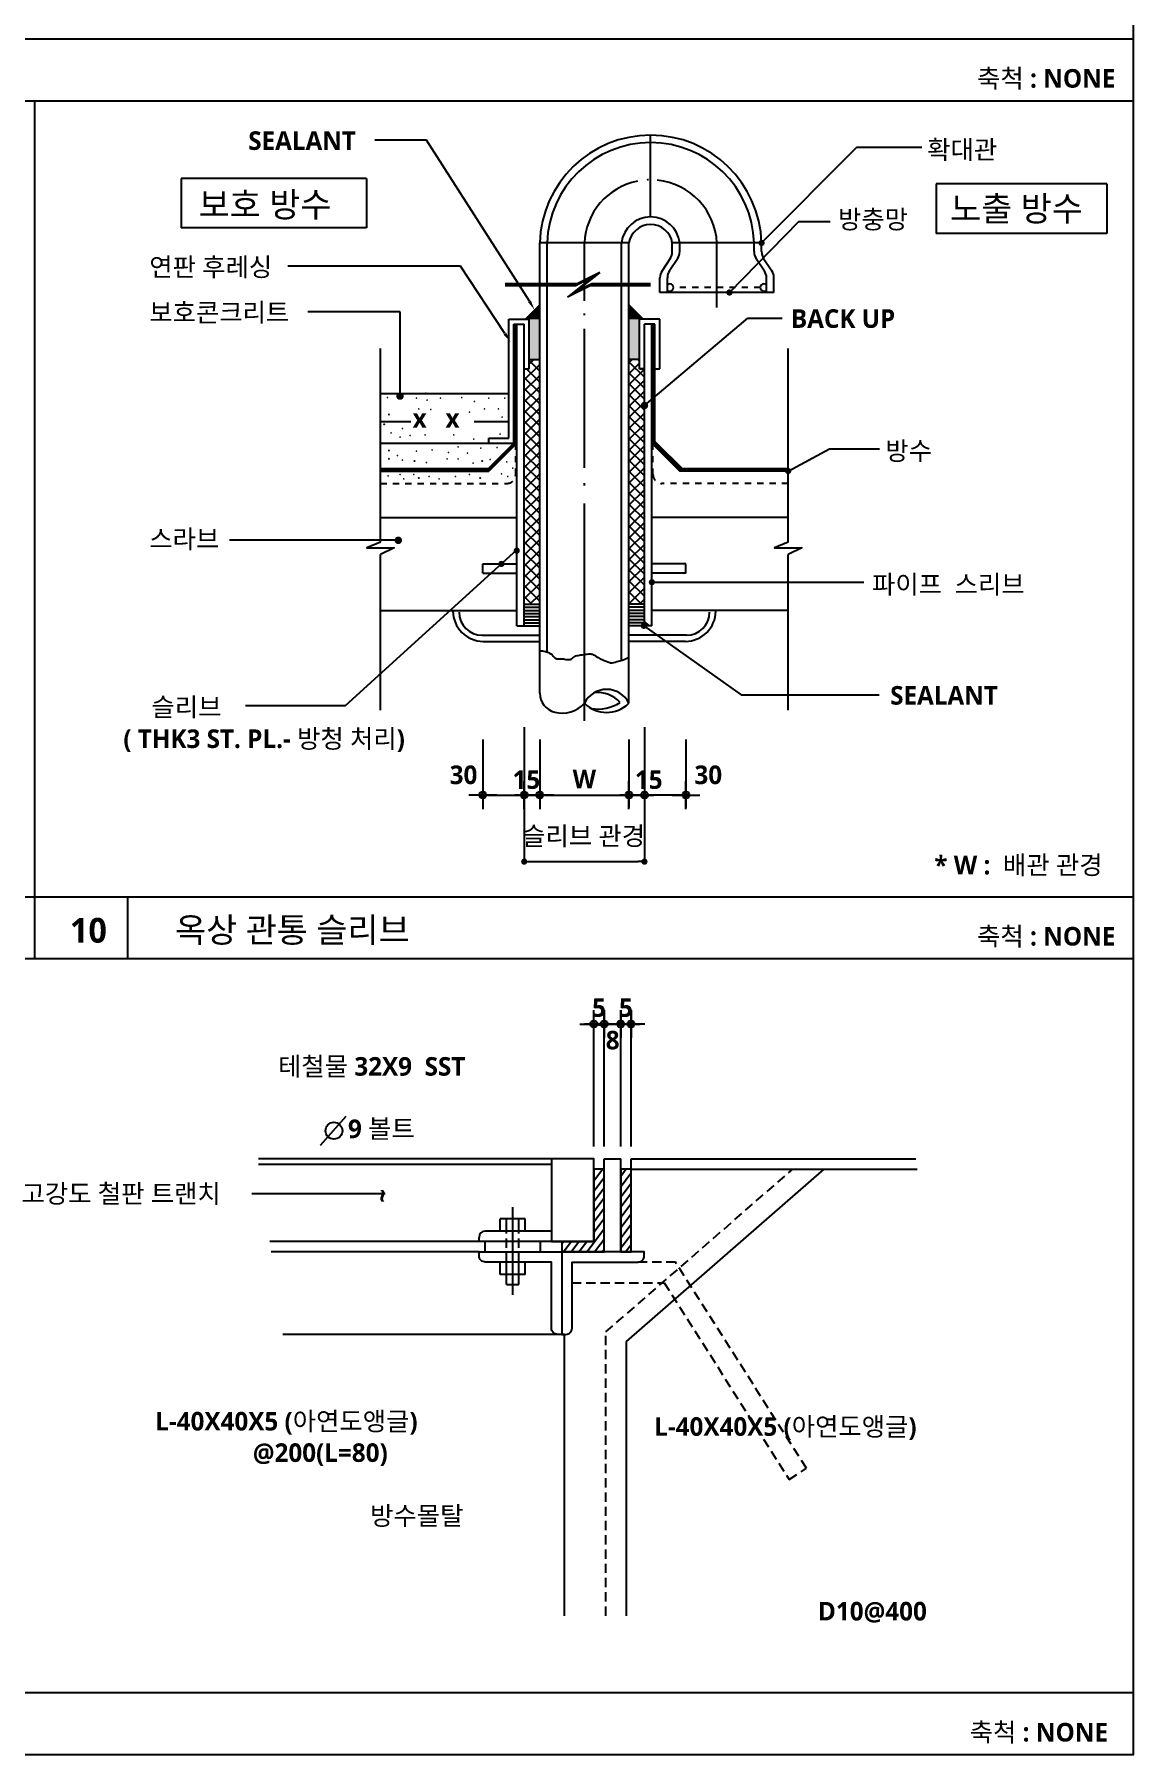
# Model space of a CAD drawing. Header units: millimetres. Extents: x 200 to 163856, y 0 to 163394.
# Drawn here: x 22321 to 24095, y 200 to 2977 of the extents above; entities that cross this region are included whole.
import ezdxf
from ezdxf.enums import TextEntityAlignment as Align

# ---------------------------------------------------------------- set-up
doc = ezdxf.new("R2010")
doc.units = ezdxf.units.MM
doc.header["$LTSCALE"] = 10
for name, pattern in [('1D30', [34, 30, -1.5, 1, -1.5]), ('CENTER', [65, 60, -2, 1, -2]), ('HID', [2.3, 1.5, -0.8]), ('HIDDEN', [2, 1, -1])]:
    doc.linetypes.add(name, pattern=pattern)
doc.layers.get('DEFPOINTS').update_dxf_attribs({"color": 181})
for name, color, linetype in [('A-ANNO-GRA1', 7, 'Continuous'), ('A-ANNO-TEXT010', 7, 'Continuous'), ('A-ANNO-TEXT1', 7, 'Continuous'), ('A-SECT', 5, 'Continuous'), ('A-SECT-DETL', 4, 'Continuous'), ('A-SECT-FNSH', 5, 'Continuous'), ('A-SECT-PATT', 6, 'Continuous'), ('A-ST-AXIS-DIM', 7, 'Continuous'), ('CL', 1, '1D30'), ('CON', 2, 'Continuous'), ('D-SA-CEN', 1, 'CENTER'), ('DIM', 4, 'Continuous'), ('FIN', 6, 'Continuous'), ('HAT1', 6, 'Continuous'), ('M-DET', 7, 'Continuous'), ('지시선', 7, 'Continuous')]:
    doc.layers.add(name, color=color, linetype=linetype)
doc.styles.add('2020음성 1차', font='')
doc.styles.get('2020음성 1차').set_extended_font_data('NanumGothic', bold=True)
doc.dimstyles.new('NDIM10', dxfattribs={"dimscale": 10, "dimtxt": 3, "dimasz": 0.75, "dimexe": 2, "dimexo": 2, "dimgap": 1, "dimtad": 1, "dimdec": 1, "dimdsep": 46, "dimtxsty": '2020음성 1차', "dimblk": 'Z_DOT', "dimcen": 3, "dimdle": 3, "dimclrd": 256, "dimclre": 256, "dimclrt": 3, "dimadec": 0, "dimazin": 0, "dimtfac": 1, "dimtdec": 1, "dimtix": 1, "dimtmove": 2, "dimatfit": 3, "dimfxl": 1, "dimtolj": 1, "dimtzin": 0, "dimlwd": -1, "dimlwe": -1, "dimarcsym": 0})
pattern_1 = [(45, (-9413.412, -46457.479), (-8.8388348, 8.8388348), []), (135, (-9413.412, -46457.479), (-8.8388348, -8.8388348), [])]
pattern_2 = [(52.857191, (190324.304, -13743.978), (-7.97133014, 6.0380374), [])]

# ---------------------------------------------------------------- blocks, each defined once
blk = doc.blocks.new('Z_DOT')
at = {"layer": 'DIM', "color": 0}
for p, q in [((-3, 0), (3, 0)), ((0, -3), (0, 3))]:
    blk.add_line(p, q, dxfattribs=at)
for radius in [0.75, 0.375]:
    blk.add_circle((0, 0), radius, dxfattribs=at)
blk = doc.blocks.new('*D6876')
at = {"layer": 'A-ST-AXIS-DIM'}
for p, q in [((23280.6, 1838.6), (23280.6, 1729.1)), ((23305.6, 1838.6), (23305.6, 1729.1)), ((23273.1, 1749.1), (23265.6, 1749.1)), ((23305.6, 1749.1), (23280.6, 1749.1)), ((23313.1, 1749.1), (23320.6, 1749.1))]:
    blk.add_line(p, q, dxfattribs=at)
at = {"layer": 'DEFPOINTS', "color": 0}
for p in [(23280.6, 1858.6), (23305.6, 1858.6), (23280.6, 1749.1)]:
    blk.add_point(p, dxfattribs=at)
at = {"layer": 'A-ST-AXIS-DIM', "linetype": 'ByBlock', "xscale": 7.5, "yscale": 7.5, "zscale": 7.5}
blk.add_blockref('Z_DOT', (23280.6, 1749.1), dxfattribs=at)
at = {"layer": 'A-ST-AXIS-DIM', "linetype": 'ByBlock', "xscale": 7.5, "yscale": 7.5, "zscale": 7.5, "rotation": 180}
blk.add_blockref('Z_DOT', (23305.6, 1749.1), dxfattribs=at)
at = {"layer": 'A-ST-AXIS-DIM', "color": 3, "insert": (23312.5, 1773.9), "char_height": 30, "attachment_point": 5, "style": '2020음성 1차'}
blk.add_mtext('\\A1;15', dxfattribs=at)
blk = doc.blocks.new('*D6877')
at = {"layer": 'A-ST-AXIS-DIM'}
for p, q in [((23305.6, 1838.6), (23305.6, 1729.1)), ((23372.6, 1838.6), (23372.6, 1729.1)), ((23365.1, 1749.1), (23313.1, 1749.1))]:
    blk.add_line(p, q, dxfattribs=at)
at = {"layer": 'DEFPOINTS', "color": 0}
for p in [(23305.6, 1858.6), (23372.6, 1858.6), (23305.6, 1749.1)]:
    blk.add_point(p, dxfattribs=at)
at = {"layer": 'A-ST-AXIS-DIM', "linetype": 'ByBlock', "xscale": 7.5, "yscale": 7.5, "zscale": 7.5, "rotation": 180}
blk.add_blockref('Z_DOT', (23305.6, 1749.1), dxfattribs=at)
at = {"layer": 'A-ST-AXIS-DIM', "linetype": 'ByBlock', "xscale": 7.5, "yscale": 7.5, "zscale": 7.5}
blk.add_blockref('Z_DOT', (23372.6, 1749.1), dxfattribs=at)
at = {"layer": 'A-ST-AXIS-DIM', "color": 3, "insert": (23408.6, 1781.6), "char_height": 30, "attachment_point": 5, "style": '2020음성 1차'}
blk.add_mtext('\\A1;30', dxfattribs=at)
blk = doc.blocks.new('*D6878')
at = {"layer": 'A-ST-AXIS-DIM'}
for p, q in [((23044.6, 1838.6), (23044.6, 1729.1)), ((23111.6, 1838.6), (23111.6, 1729.1)), ((23052.1, 1749.1), (23104.1, 1749.1))]:
    blk.add_line(p, q, dxfattribs=at)
at = {"layer": 'DEFPOINTS', "color": 0}
for p in [(23044.6, 1858.6), (23111.6, 1858.6), (23111.6, 1749.1)]:
    blk.add_point(p, dxfattribs=at)
at = {"layer": 'A-ST-AXIS-DIM', "linetype": 'ByBlock', "xscale": 7.5, "yscale": 7.5, "zscale": 7.5, "rotation": 180}
blk.add_blockref('Z_DOT', (23044.6, 1749.1), dxfattribs=at)
at = {"layer": 'A-ST-AXIS-DIM', "linetype": 'ByBlock', "xscale": 7.5, "yscale": 7.5, "zscale": 7.5}
blk.add_blockref('Z_DOT', (23111.6, 1749.1), dxfattribs=at)
at = {"layer": 'A-ST-AXIS-DIM', "color": 3, "insert": (23013.6, 1781.6), "char_height": 30, "attachment_point": 5, "style": '2020음성 1차'}
blk.add_mtext('\\A1;30', dxfattribs=at)
blk = doc.blocks.new('*D6879')
at = {"layer": 'A-ST-AXIS-DIM'}
for p, q in [((23111.6, 1838.6), (23111.6, 1729.1)), ((23136.6, 1838.6), (23136.6, 1729.1)), ((23104.1, 1749.1), (23096.6, 1749.1)), ((23136.6, 1749.1), (23111.6, 1749.1)), ((23144.1, 1749.1), (23151.6, 1749.1))]:
    blk.add_line(p, q, dxfattribs=at)
at = {"layer": 'DEFPOINTS', "color": 0}
for p in [(23111.6, 1858.6), (23136.6, 1858.6), (23111.6, 1749.1)]:
    blk.add_point(p, dxfattribs=at)
at = {"layer": 'A-ST-AXIS-DIM', "linetype": 'ByBlock', "xscale": 7.5, "yscale": 7.5, "zscale": 7.5}
blk.add_blockref('Z_DOT', (23111.6, 1749.1), dxfattribs=at)
at = {"layer": 'A-ST-AXIS-DIM', "linetype": 'ByBlock', "xscale": 7.5, "yscale": 7.5, "zscale": 7.5, "rotation": 180}
blk.add_blockref('Z_DOT', (23136.6, 1749.1), dxfattribs=at)
at = {"layer": 'A-ST-AXIS-DIM', "color": 3, "insert": (23115, 1773.9), "char_height": 30, "attachment_point": 5, "style": '2020음성 1차'}
blk.add_mtext('\\A1;15', dxfattribs=at)
blk = doc.blocks.new('*D6880')
at = {"layer": 'A-ST-AXIS-DIM'}
for p, q in [((23136.6, 1838.6), (23136.6, 1729.1)), ((23280.6, 1838.6), (23280.6, 1729.1)), ((23144.1, 1749.1), (23273.1, 1749.1))]:
    blk.add_line(p, q, dxfattribs=at)
at = {"layer": 'DEFPOINTS', "color": 0}
for p in [(23136.6, 1858.6), (23280.6, 1858.6), (23280.6, 1749.1)]:
    blk.add_point(p, dxfattribs=at)
at = {"layer": 'A-ST-AXIS-DIM', "linetype": 'ByBlock', "xscale": 7.5, "yscale": 7.5, "zscale": 7.5, "rotation": 180}
blk.add_blockref('Z_DOT', (23136.6, 1749.1), dxfattribs=at)
at = {"layer": 'A-ST-AXIS-DIM', "linetype": 'ByBlock', "xscale": 7.5, "yscale": 7.5, "zscale": 7.5}
blk.add_blockref('Z_DOT', (23280.6, 1749.1), dxfattribs=at)
at = {"layer": 'A-ST-AXIS-DIM', "color": 3, "insert": (23208.6, 1775.2), "char_height": 30, "attachment_point": 5, "style": '2020음성 1차'}
blk.add_mtext('\\A1;W', dxfattribs=at)
blk = doc.blocks.new('DOT')
at = {"layer": 'D-SA-CEN', "color": 0, "linetype": 'ByBlock'}
blk.add_line((-0.5, 0), (-1, 0), dxfattribs=at)
at = {"layer": 'D-SA-CEN', "color": 0, "linetype": 'ByBlock', "const_width": 0.5}
blk.add_lwpolyline([(-0.25, 0, 1), (0.25, 0, 1)], format="xyb", close=True, dxfattribs=at)
blk = doc.blocks.new('*D9472')
at = {"layer": 'A-ST-AXIS-DIM'}
for p, q in [((23267.2, 1181.7), (23267.2, 1399.5)), ((23283.9, 1181.7), (23283.9, 1399.5)), ((23259.7, 1379.5), (23252.2, 1379.5)), ((23267.2, 1379.5), (23283.9, 1379.5)), ((23291.4, 1379.5), (23298.9, 1379.5))]:
    blk.add_line(p, q, dxfattribs=at)
at = {"layer": 'DEFPOINTS', "color": 0}
for p in [(23283.9, 1379.5), (23267.2, 1161.7), (23283.9, 1161.7)]:
    blk.add_point(p, dxfattribs=at)
at = {"layer": 'A-ST-AXIS-DIM', "linetype": 'ByBlock', "xscale": 7.5, "yscale": 7.5, "zscale": 7.5}
blk.add_blockref('Z_DOT', (23267.2, 1379.5), dxfattribs=at)
at = {"layer": 'A-ST-AXIS-DIM', "linetype": 'ByBlock', "xscale": 7.5, "yscale": 7.5, "zscale": 7.5, "rotation": 180}
blk.add_blockref('Z_DOT', (23283.9, 1379.5), dxfattribs=at)
at = {"layer": 'A-ST-AXIS-DIM', "color": 3, "insert": (23275.6, 1405.8), "char_height": 30, "attachment_point": 5, "style": '2020음성 1차'}
blk.add_mtext('\\A1;5', dxfattribs=at)
blk = doc.blocks.new('*D9473')
at = {"layer": 'A-ST-AXIS-DIM'}
for p, q in [((23240.6, 1181.7), (23240.6, 1399.5)), ((23267.2, 1181.7), (23267.2, 1399.5)), ((23233.1, 1379.5), (23225.6, 1379.5)), ((23240.6, 1379.5), (23267.2, 1379.5)), ((23274.7, 1379.5), (23282.2, 1379.5))]:
    blk.add_line(p, q, dxfattribs=at)
at = {"layer": 'DEFPOINTS', "color": 0}
for p in [(23267.2, 1379.5), (23240.6, 1161.7), (23267.2, 1161.7)]:
    blk.add_point(p, dxfattribs=at)
at = {"layer": 'A-ST-AXIS-DIM', "linetype": 'ByBlock', "xscale": 7.5, "yscale": 7.5, "zscale": 7.5}
blk.add_blockref('Z_DOT', (23240.6, 1379.5), dxfattribs=at)
at = {"layer": 'A-ST-AXIS-DIM', "linetype": 'ByBlock', "xscale": 7.5, "yscale": 7.5, "zscale": 7.5, "rotation": 180}
blk.add_blockref('Z_DOT', (23267.2, 1379.5), dxfattribs=at)
at = {"layer": 'A-ST-AXIS-DIM', "color": 3, "insert": (23254.3, 1353.3), "char_height": 30, "attachment_point": 5, "style": '2020음성 1차'}
blk.add_mtext('\\A1;8', dxfattribs=at)
blk = doc.blocks.new('*D9474')
at = {"layer": 'A-ST-AXIS-DIM'}
for p, q in [((23223.9, 1181.7), (23223.9, 1399.5)), ((23240.6, 1181.7), (23240.6, 1399.5)), ((23216.4, 1379.5), (23208.9, 1379.5)), ((23223.9, 1379.5), (23240.6, 1379.5)), ((23248.1, 1379.5), (23255.6, 1379.5))]:
    blk.add_line(p, q, dxfattribs=at)
at = {"layer": 'DEFPOINTS', "color": 0}
for p in [(23240.6, 1379.5), (23223.9, 1161.7), (23240.6, 1161.7)]:
    blk.add_point(p, dxfattribs=at)
at = {"layer": 'A-ST-AXIS-DIM', "linetype": 'ByBlock', "xscale": 7.5, "yscale": 7.5, "zscale": 7.5}
blk.add_blockref('Z_DOT', (23223.9, 1379.5), dxfattribs=at)
at = {"layer": 'A-ST-AXIS-DIM', "linetype": 'ByBlock', "xscale": 7.5, "yscale": 7.5, "zscale": 7.5, "rotation": 180}
blk.add_blockref('Z_DOT', (23240.6, 1379.5), dxfattribs=at)
at = {"layer": 'A-ST-AXIS-DIM', "color": 3, "insert": (23232.2, 1405.8), "char_height": 30, "attachment_point": 5, "style": '2020음성 1차'}
blk.add_mtext('\\A1;5', dxfattribs=at)

msp = doc.modelspace()

# ---------------------------------------------------------------- hatches: boundary and pattern name
at = {"layer": 'A-SECT-PATT'}
h = msp.add_hatch(dxfattribs=at)
h.set_pattern_fill('U,N', color=6, scale=10, angle=52.85719093, style=0, pattern_type=0)
h.set_pattern_definition(pattern_2)
h.paths.add_polyline_path([(23223.88975, 1145.07818), (23223.88975, 1028.41151), (23172.03539, 1028.41151), (23172.03539, 1011.74485), (23240.55641, 1011.74485), (23240.55641, 1145.07818)])
h = msp.add_hatch(dxfattribs=at)
h.set_pattern_fill('U,N', color=6, scale=10, angle=52.85719093, style=0, pattern_type=0)
h.set_pattern_definition(pattern_2)
h.paths.add_polyline_path([(23267.22308, 1145.07818), (23267.22308, 1011.74485), (23283.88975, 1011.74485), (23283.88975, 1145.07818)])
at = {"layer": 'HAT1'}
h = msp.add_hatch(dxfattribs=at)
h.set_pattern_fill('ANSI37', color=9, scale=100, style=0)
h.set_pattern_definition(pattern_1)
h.paths.add_polyline_path([(23136.55496, 2452.27578), (23119.55496, 2452.27578), (23119.55496, 2437.27578), (23111.55496, 2437.27578), (23111.55496, 2057.27578), (23136.55496, 2057.27578)])
h = msp.add_hatch(dxfattribs=at)
h.set_pattern_fill('ANSI37', color=9, scale=100, style=0)
h.set_pattern_definition(pattern_1)
h.paths.add_polyline_path([(23305.55496, 2057.27578), (23305.55496, 2375.0187, -1), (23305.55496, 2381.04965), (23305.55496, 2437.27578), (23297.55496, 2437.27578), (23297.55496, 2452.27578), (23280.55496, 2452.27578), (23280.55496, 2057.27578)])

# ---------------------------------------------------------------- linework, layer by layer
at = {"layer": 'A-ANNO-GRA1'}
for p, q in [((17000, 2970), (24094.9654, 2970)), ((17000, 2870), (24094.9654, 2870)), ((22321.22405, 2870), (22321.22405, 1485)), ((17000, 1585), (24094.9654, 1585)), ((22471.22405, 1585), (22471.22405, 1485)), ((17000, 1485), (24094.9654, 1485)), ((17000, 300), (24094.9654, 300))]:
    msp.add_line(p, q, dxfattribs=at)
at = {"layer": 'A-ANNO-TEXT010'}
for points in [[(23243.96027, 1159.37592, 0, 15, 0), (23236.1461, 1203.69227, 0, 0, 0), (23217.91304, 1307.09708, 0, 0, 0), (23135.48757, 1307.09708, 0, 0, 0)], [(23085.88976, 1059.5814, 0, 15, 0), (23078.0756, 1103.89775, 0, 0, 0), (23059.84254, 1207.30256, 0, 0, 0), (22977.41706, 1207.30256, 0, 0, 0)], [(23159.0889, 876.97704, 0, 15, 0), (23151.27474, 832.66069, 0, 0, 0), (23133.04168, 729.25588, 0, 0, 0), (23050.6162, 729.25588, 0, 0, 0)], [(23194.18188, 876.97704, 0, 15, 0), (23201.99604, 832.66069, 0, 0, 0), (23220.2291, 729.25588, 0, 0, 0), (23302.65458, 729.25588, 0, 0, 0)], [(23538.86187, 644.3506, 0, 15, 0), (23538.86187, 599.3506, 0, 0, 0), (23538.86187, 431.14285, 0, 0, 0), (23566.95695, 431.14285, 0, 0, 0)], [(23173.75431, 584.50615, 0, 15, 0), (23128.75431, 584.50615, 0, 0, 0), (23034.35955, 584.50615, 0, 0, 0), (23034.35955, 584.50615, 0, 0, 0)]]:
    msp.add_lwpolyline(points, format="xyseb", dxfattribs=at)
at = {"layer": 'A-ANNO-TEXT1'}
for p, q in [((22953.69357, 2806.31463), (22870.21464, 2806.31463)), ((23119.93571, 2546.30178), (22953.69357, 2806.31463)), ((23008.47993, 2602.80123), (22729.89664, 2602.80123)), ((23080.3668, 2494.1371), (23008.47993, 2602.80123)), ((22911.08674, 2529.51483), (22762.30828, 2529.51483)), ((22911.08674, 2393.23443), (22911.08674, 2529.51483)), ((23305.55496, 2378.03418), (23472.64664, 2519.00626)), ((23472.64664, 2519.00626), (23527.79145, 2519.00626)), ((23297.55496, 2437.27578), (23305.55496, 2437.27578)), ((23322.55496, 2437.27578), (23330.55496, 2437.27578)), ((22908.26643, 2160.38043), (22636.03791, 2160.38043)), ((22823.44268, 1230.21765), (22782.44268, 1183.21765))]:
    msp.add_line(p, q, dxfattribs=at)
at = {"layer": 'A-ANNO-TEXT1', "linetype": 'Continuous'}
for p, q in [((22856.80814, 2744.6852), (22557.79014, 2744.6852)), ((22557.79014, 2744.6852), (22557.79014, 2664.70351)), ((22856.80814, 2744.6852), (22856.80814, 2664.70351)), ((24051.63371, 2735.69241), (23776.39289, 2735.69241)), ((23776.39289, 2735.69241), (23776.39289, 2655.71072)), ((24051.63371, 2735.69241), (24051.63371, 2655.71072)), ((22856.80814, 2664.70351), (22557.79014, 2664.70351)), ((24051.63371, 2655.71072), (23776.39289, 2655.71072))]:
    msp.add_line(p, q, dxfattribs=at)
at = {"layer": 'A-ANNO-TEXT1'}
for points in [[(23494.55496, 2640.44045), (23648.2952, 2794.96639), (23753.02484, 2794.96639)], [(23442.77993, 2560.44045), (23554.74489, 2675.22439), (23605.14005, 2675.22439)], [(23537.55496, 2272.27578), (23604.37453, 2308.1474), (23684.70629, 2308.1474)], [(23099.55496, 2144.83655), (22822.68378, 1893.12885), (22661.88509, 1893.12885)], [(23317.55496, 2092.79115), (23659.76781, 2092.79115)], [(23304.51197, 2022.27578), (23461.85171, 1910.93038), (23684.61119, 1910.93038)]]:
    msp.add_lwpolyline(points, dxfattribs=at)
for points, const_width in [([(23492.05496, 2640.44045, 1), (23497.05496, 2640.44045, 1)], 5), ([(23440.27993, 2560.44045, 1), (23445.27993, 2560.44045, 1)], 5), ([(22914.10222, 2393.23443, -1), (22908.07127, 2393.23443, -1)], 6.03096), ([(23308.57044, 2378.03418, -1), (23302.53948, 2378.03418, -1)], 6.03096), ([(23535.05496, 2272.27578, 1), (23540.05496, 2272.27578, 1)], 5), ([(22911.28191, 2160.38043, -1), (22905.25096, 2160.38043, -1)], 6.03096), ([(23096.95525, 2143.71249, 1), (23101.95525, 2143.71249, 1)], 5), ([(23072.23877, 2122.27578, 1), (23077.23877, 2122.27578, 1)], 5), ([(23315.05496, 2092.79115, 1), (23320.05496, 2092.79115, 1)], 5), ([(23302.01197, 2022.27578, 1), (23307.01197, 2022.27578, 1)], 5)]:
    msp.add_lwpolyline(points, format="xyb", close=True, dxfattribs=dict(at, const_width=const_width))
msp.add_circle((22804.44268, 1207.21765), 13.60147, dxfattribs=at)
for points in [[(23122.20835, 2547.65661), (23117.66308, 2544.94694), (23128.06471, 2532.66598)], [(23082.57346, 2495.59692), (23078.16013, 2492.67728), (23089.12572, 2480.89713)]]:
    msp.add_solid(points, dxfattribs=at)
at = {"layer": 'A-SECT'}
msp.add_lwpolyline([(23155.36872, 1028.41151), (23223.88975, 1028.41151), (23223.88975, 1161.74485), (23155.36872, 1161.74485)], close=True, dxfattribs=at)
at = {"layer": 'A-SECT-DETL'}
for p, q in [((23092.92479, 942.20451), (23092.92479, 1083.84824)), ((23072.92479, 1045.07818), (23072.92479, 1065.07818)), ((23112.92479, 1065.07818), (23072.92479, 1065.07818)), ((23082.92479, 1045.07818), (23082.92479, 1065.07818)), ((23102.92479, 1045.07818), (23102.92479, 1065.07818)), ((23112.92479, 1045.07818), (23112.92479, 1065.07818)), ((23038.70206, 1028.41151), (22701.10646, 1028.41151)), ((23038.70206, 1011.74485), (22703.40646, 1011.74485)), ((23072.92479, 975.07818), (23072.92479, 995.07818)), ((23112.92479, 975.07818), (23072.92479, 975.07818)), ((23082.92479, 959.02237), (23082.92479, 995.07818)), ((23102.92479, 959.02237), (23102.92479, 995.07818)), ((23112.92479, 975.07818), (23112.92479, 995.07818)), ((23082.92479, 959.02237), (23102.92479, 959.02237)), ((23176.63539, 878.41151), (22721.80646, 878.41151))]:
    msp.add_line(p, q, dxfattribs=at)
at = {"layer": 'A-SECT-DETL', "linetype": 'HID'}
for p, q in [((23082.92479, 995.07818), (23082.92479, 1045.07818)), ((23102.92479, 995.07818), (23102.92479, 1045.07818))]:
    msp.add_line(p, q, dxfattribs=at)
at = {"layer": 'A-SECT-FNSH'}
for p, q in [((23240.55641, 1161.74485), (23267.22308, 1161.74485)), ((23240.55641, 1011.74485), (23240.55641, 1161.74485)), ((23267.22308, 1011.74485), (23267.22308, 1161.74485)), ((23283.88975, 1011.74485), (23283.88975, 1161.74485)), ((23038.70206, 1028.41151), (23038.70206, 1035.07818)), ((23223.88975, 1028.41151), (23038.70206, 1028.41151)), ((23048.62981, 1011.74485), (23048.62981, 1028.41151)), ((23155.36872, 1045.07818), (23048.70206, 1045.07818)), ((23137.60661, 1011.74485), (23137.60661, 1028.41151))]:
    msp.add_line(p, q, dxfattribs=at)
at = {"layer": 'A-SECT-FNSH', "linetype": 'HID'}
for p, q in [((23243.30206, 882.30454), (23544.82879, 1145.07818)), ((23355.83065, 995.07818), (23295.36872, 995.07818)), ((23567.00874, 662.20739), (23355.83065, 995.07818)), ((23188.70206, 961.74485), (23337.50233, 961.74485)), ((23337.50233, 961.74485), (23538.86187, 644.3506)), ((23243.30206, 424.22136), (23243.30206, 882.30454)), ((23538.86187, 644.3506), (23567.00874, 662.20739))]:
    msp.add_line(p, q, dxfattribs=at)
at = {"layer": 'A-SECT-FNSH', "linetype": 'Continuous'}
for points in [[(23223.88975, 1145.07818), (23223.88975, 1028.41151), (23172.03539, 1028.41151), (23172.03539, 1011.74485), (23240.55641, 1011.74485), (23240.55641, 1145.07818)], [(23267.22308, 1145.07818), (23267.22308, 1011.74485), (23283.88975, 1011.74485), (23283.88975, 1145.07818)]]:
    msp.add_lwpolyline(points, close=True, dxfattribs=at)
at = {"layer": 'A-SECT-FNSH'}
for points in [[(23165.36872, 878.41151, -0.4142135624), (23155.36872, 888.41151), (23155.36872, 995.07818), (23048.70206, 995.07818, -0.4142135624), (23038.70206, 1005.07818), (23038.70206, 1011.74485), (23172.03539, 1011.74485), (23172.03539, 878.41151)], [(23178.70206, 878.41151, 0.4142135624), (23188.70206, 888.41151), (23188.70206, 995.07818), (23295.36872, 995.07818, 0.4142135624), (23305.36872, 1005.07818), (23305.36872, 1011.74485), (23172.03539, 1011.74485), (23172.03539, 878.41151)]]:
    msp.add_lwpolyline(points, format="xyb", close=True, dxfattribs=at)
msp.add_arc((23048.70206, 1035.07818), 10, 90, 180, dxfattribs=at)
at = {"layer": 'A-ST-AXIS-DIM'}
for p, q in [((23111.55496, 1858.62131), (23111.55496, 1641.61146)), ((23305.55496, 1858.62131), (23305.55496, 1641.61146)), ((23121.55496, 1641.61146), (23295.55496, 1641.61146)), ((23223.88975, 1191.74485), (23223.88975, 1399.46938)), ((23226.26594, 1378.4173), (23236.26594, 1378.4173))]:
    msp.add_line(p, q, dxfattribs=at)
at = {"layer": 'CL', "color": 7, "linetype": 'Continuous'}
for p, q in [((23208.55496, 2546.86761), (23208.55496, 2640.44045)), ((23422.55496, 2536.29866), (23422.55496, 2640.44045)), ((23422.55496, 2594.3599), (23422.55496, 2595.93547)), ((23208.55496, 2277.43318), (23208.55496, 2502.0763)), ((23208.55496, 1868.89931), (23208.55496, 2219.96834))]:
    msp.add_line(p, q, dxfattribs=at)
for start, end in [(101.4573156, 177.25909797), (2.74090203, 84.23328816)]:
    msp.add_arc((23315.55496, 2635.3179), 107.12255, start, end, dxfattribs=at)
at = {"layer": 'CON'}
for p, q in [((23276.63539, 867.13874), (23595.56453, 1145.07818)), ((23595.56453, 1145.07818), (23745.63893, 1145.07818)), ((23176.63539, 424.22136), (23176.63539, 878.41151)), ((23276.63539, 424.22136), (23276.63539, 867.13874))]:
    msp.add_line(p, q, dxfattribs=at)
at = {"layer": 'DEFPOINTS'}
msp.add_lwpolyline([(17000, 200), (24094.9654, 200), (24094.9654, 5740), (17000, 5740)], close=True, dxfattribs=at)
at = {"layer": 'FIN', "color": 6, "linetype": 'Continuous'}
for p, q in [((23221.79075, 2585.20919), (23181.22392, 2552.94785)), ((23233.35657, 2592.54077), (23192.78975, 2560.27943)), ((23221.79075, 2585.20919), (23194.43035, 2571.44015)), ((23233.35657, 2592.54077), (23196.92558, 2574.20698)), ((23196.92558, 2574.20698), (23080.56413, 2574.20698)), ((23194.43035, 2571.44015), (23080.56413, 2571.44015)), ((23217.95824, 2571.44015), (23181.22392, 2552.94785)), ((23220.45634, 2574.20698), (23192.78975, 2560.27943)), ((23315.3372, 2571.44015), (23217.95824, 2571.44015)), ((23315.3372, 2574.20698), (23220.45634, 2574.20698))]:
    msp.add_line(p, q, dxfattribs=at)
at = {"layer": 'FIN', "color": 3, "linetype": 'Continuous'}
for p, q in [((23155.36872, 1161.74485), (22682.70646, 1161.74485)), ((23155.36872, 1152.74485), (22682.70646, 1152.74485)), ((23283.88975, 1161.74485), (23743.33893, 1161.74485)), ((23283.88975, 1145.07818), (23595.56453, 1145.07818))]:
    msp.add_line(p, q, dxfattribs=at)
at = {"layer": 'M-DET', "color": 7, "linetype": 'Continuous'}
for p, q in [((23315.55496, 2682.44045), (23315.55496, 2814.44045)), ((23136.55496, 1913.82864), (23136.55496, 2640.44045)), ((23280.55496, 2640.44045), (23136.55496, 2640.44045)), ((23148.55496, 1979.27519), (23148.55496, 2640.44045)), ((23268.55496, 1967.08461), (23268.55496, 2640.44045)), ((23280.55496, 1897.27578), (23280.55496, 2640.44045)), ((23494.55496, 2640.44045), (23350.55496, 2640.44045)), ((23350.55496, 2626.49596), (23350.55496, 2640.44045)), ((23362.55496, 2626.49596), (23362.55496, 2640.44045)), ((23482.55496, 2626.49596), (23482.55496, 2640.44045)), ((23494.55496, 2626.49596), (23494.55496, 2640.44045)), ((23347.19597, 2615.40196), (23333.91395, 2595.47894)), ((23359.19597, 2615.40196), (23345.91395, 2595.47894)), ((23485.91395, 2615.40196), (23499.19597, 2595.47894)), ((23497.91395, 2615.40196), (23511.19597, 2595.47894)), ((23330.55496, 2560.44045), (23330.55496, 2584.38494)), ((23342.55496, 2560.44045), (23342.55496, 2584.38494)), ((23502.55535, 2560.44045), (23502.55496, 2584.38494)), ((23514.55496, 2560.44045), (23514.55496, 2584.38494)), ((23514.55496, 2560.44045), (23330.55496, 2560.44045)), ((23113.37707, 2517.27578), (23136.55496, 2540.45378)), ((23303.73285, 2517.27578), (23280.55496, 2540.45378)), ((23086.55496, 2325.27578), (23086.55496, 2517.27578)), ((23086.55496, 2517.27578), (23119.55496, 2517.27578)), ((23094.55496, 2317.27578), (23094.55496, 2509.27578)), ((23094.55496, 2509.27578), (23111.55496, 2509.27578)), ((23095.35496, 2317.27578), (23095.35496, 2509.27578)), ((23096.15496, 2317.27578), (23096.15496, 2509.27578)), ((23096.95496, 2317.27578), (23096.95496, 2509.27578)), ((23097.75496, 2317.27578), (23097.75496, 2509.27578)), ((23098.55496, 2317.27578), (23098.55496, 2509.27578)), ((23099.55496, 2022.27578), (23099.55496, 2509.27578)), ((23111.55496, 2022.27578), (23111.55496, 2509.27578)), ((23119.55496, 2437.27578), (23119.55496, 2517.27578)), ((23208.55496, 2523.68417), (23208.55496, 2526.83531)), ((23297.55496, 2437.27578), (23297.55496, 2517.27578)), ((23330.55496, 2517.27578), (23297.55496, 2517.27578)), ((23305.55496, 2022.27578), (23305.55496, 2509.27578)), ((23322.55496, 2509.27578), (23305.55496, 2509.27578)), ((23317.55496, 2022.27578), (23317.55496, 2509.27578)), ((23318.55496, 2317.27578), (23318.55496, 2509.27578)), ((23319.35496, 2317.27578), (23319.35496, 2509.27578)), ((23320.15496, 2317.27578), (23320.15496, 2509.27578)), ((23320.95496, 2317.27578), (23320.95496, 2509.27578)), ((23321.75496, 2317.27578), (23321.75496, 2509.27578)), ((23322.55496, 2317.27578), (23322.55496, 2509.27578)), ((23330.55496, 2437.27578), (23330.55496, 2517.27578)), ((22879.55496, 2157.25644), (22879.55496, 2470.11804)), ((23119.55496, 2452.27578), (23136.55496, 2452.27578)), ((23297.55496, 2452.27578), (23280.55496, 2452.27578)), ((23537.55496, 2157.25644), (23537.55496, 2470.11804)), ((23111.55496, 2437.27578), (23119.55496, 2437.27578)), ((23305.55496, 2437.27578), (23297.55496, 2437.27578)), ((22879.55496, 2397.27578), (23086.55496, 2397.27578)), ((22879.55496, 2352.27578), (22928.69443, 2352.27578)), ((23030.75739, 2352.27578), (23086.55496, 2352.27578)), ((22879.55496, 2317.27578), (23094.55496, 2317.27578)), ((23094.55496, 2317.27578), (23049.55496, 2272.27578)), ((23095.12065, 2316.7101), (23050.68633, 2272.27578)), ((23097.8579, 2318.97284), (23051.16085, 2272.27578)), ((23098.42359, 2318.40715), (23052.29222, 2272.27578)), ((23098.98927, 2317.84147), (23053.42359, 2272.27578)), ((23054.55496, 2325.27578), (23086.55496, 2325.27578)), ((23054.55496, 2317.27578), (23054.55496, 2325.27578)), ((23099.55496, 2317.27578), (23054.55496, 2272.27578)), ((23317.55496, 2317.27578), (23362.55496, 2272.27578)), ((23318.12065, 2317.84147), (23363.68633, 2272.27578)), ((23318.68633, 2318.40715), (23364.8177, 2272.27578)), ((23319.25202, 2318.97284), (23365.94907, 2272.27578)), ((23322.55496, 2320.10421), (23368.96917, 2273.69)), ((23322.55496, 2318.69), (23368.26207, 2272.98289)), ((23322.55496, 2317.27578), (23367.55496, 2272.27578)), ((22879.55496, 2276.47578), (23054.55496, 2276.47578)), ((22879.55496, 2274.87578), (23054.55496, 2274.87578)), ((22879.55496, 2274.07578), (23054.55496, 2274.07578)), ((22879.55496, 2273.27578), (23054.55496, 2273.27578)), ((22879.55496, 2272.27578), (23054.55496, 2272.27578)), ((23208.55496, 2248.73237), (23208.55496, 2252.65186)), ((23537.55496, 2275.67578), (23362.55496, 2275.67578)), ((23537.55496, 2274.87578), (23362.55496, 2274.87578)), ((23537.55496, 2274.07578), (23362.55496, 2274.07578)), ((23537.55496, 2273.27578), (23362.55496, 2273.27578)), ((23537.55496, 2272.27578), (23362.55496, 2272.27578)), ((22879.55496, 2197.27578), (23099.55496, 2197.27578)), ((23537.55496, 2197.27578), (23317.55496, 2197.27578)), ((22879.55496, 1886.00311), (22879.55496, 2137.65897)), ((23044.55496, 2122.27578), (23099.55496, 2122.27578)), ((23044.55496, 2107.27578), (23044.55496, 2122.27578)), ((23372.55496, 2122.27578), (23317.55496, 2122.27578)), ((23372.55496, 2107.27578), (23372.55496, 2122.27578)), ((23537.55496, 1886.00311), (23537.55496, 2137.65897)), ((23044.55496, 2107.27578), (23099.55496, 2107.27578)), ((23372.55496, 2107.27578), (23317.55496, 2107.27578)), ((23111.55496, 2057.27578), (23136.55496, 2057.27578)), ((23305.55496, 2057.27578), (23280.55496, 2057.27578)), ((22879.55496, 2047.27578), (23099.55496, 2047.27578)), ((23111.55496, 2052.27578), (23136.55496, 2052.27578)), ((23111.55496, 2047.27578), (23136.55496, 2047.27578)), ((23111.55496, 2042.27578), (23136.55496, 2042.27578)), ((23111.55496, 2037.27578), (23136.55496, 2037.27578)), ((23111.55496, 2032.27578), (23136.55496, 2032.27578)), ((23305.55496, 2052.27578), (23280.55496, 2052.27578)), ((23305.55496, 2047.27578), (23280.55496, 2047.27578)), ((23305.55496, 2042.27578), (23280.55496, 2042.27578)), ((23305.55496, 2037.27578), (23280.55496, 2037.27578)), ((23305.55496, 2032.27578), (23280.55496, 2032.27578)), ((23312.97178, 2022.27578), (23305.55496, 2029.53314)), ((23537.55496, 2047.27578), (23317.55496, 2047.27578)), ((23043.56853, 2007.27578), (23136.55496, 2007.27578)), ((23099.55496, 2022.27578), (23136.55496, 2022.27578)), ((23111.55496, 2027.27578), (23136.55496, 2027.27578)), ((23305.55496, 2027.27578), (23280.55496, 2027.27578)), ((23317.55496, 2022.27578), (23280.55496, 2022.27578)), ((23373.54139, 2007.27578), (23280.55496, 2007.27578)), ((23045.51213, 1997.27578), (23136.55496, 1997.27578)), ((23371.59779, 1997.27578), (23280.55496, 1997.27578))]:
    msp.add_line(p, q, dxfattribs=at)
at = {"layer": 'M-DET', "color": 7, "linetype": 'HIDDEN'}
for p, q in [((23492.57863, 2568.44045), (23352.53129, 2568.44045)), ((23097.76723, 2266.48965), (23097.76723, 2315.48806)), ((23319.34269, 2266.48965), (23319.34269, 2315.48806)), ((22879.55496, 2252.27578), (23083.55337, 2252.27578)), ((23537.55496, 2252.27578), (23333.55655, 2252.27578))]:
    msp.add_line(p, q, dxfattribs=at)
at = {"layer": 'M-DET', "color": 7, "linetype": 'Continuous'}
for points in [[(22879.55496, 2157.25644), (22857.37375, 2148.08988), (22901.73617, 2148.08988), (22879.55496, 2137.65897)], [(23537.55496, 2157.25644), (23515.37375, 2148.08988), (23559.73617, 2148.08988), (23537.55496, 2137.65897)]]:
    msp.add_lwpolyline(points, dxfattribs=at)
msp.add_lwpolyline([(23136.55496, 1982.20679, -0.0556172526), (23145.64229, 1981.03272, -0.0682491427), (23152.59873, 1978.2873, -0.1136559503), (23159.92119, 1971.62106, 0.2297177954), (23164.35715, 1969.12074, 0.0273744746), (23167.2288, 1969.10085, -0.02122282), (23170.93176, 1969.12074, -0.0389041497), (23178.53843, 1968.24334, 0.0548945535), (23183.95453, 1967.79317, 0.2010665028), (23189.95527, 1970.49883, -0.1616985), (23197.04052, 1974.3678, -0.0048192967), (23200.61112, 1974.97908, -0.0040430521), (23204.87947, 1975.63216, -0.0128739278), (23215.68733, 1976.91338, -0.0396045634), (23219.22981, 1976.95973, -0.1412254734), (23224.89966, 1974.91136, 0.0576529121), (23237.56284, 1967.79317, 0.0125686495), (23249.62504, 1963.0899, 0.0699267783), (23251.91317, 1962.60932, 0.0712094001), (23253.38665, 1962.71972, 0.0098958352), (23263.6716, 1965.20124, 0.0278945329), (23271.40815, 1967.69926, 0.0226977945), (23280.55496, 1971.71266)], format="xyb", dxfattribs=at)
for centre in [(22891.05455, 2391.08943), (22937.87137, 2389.96402), (22952.72671, 2397.84189), (22976.58528, 2389.96402), (23010.79757, 2391.08943), (23054.23818, 2389.96402), (23080.34756, 2389.96402), (22893.30535, 2363.62943), (22941.24758, 2372.85779), (22954.97751, 2386.58779), (22960.60454, 2371.73238), (23023.4021, 2367.23074), (23031.27993, 2384.33697), (23047.26067, 2372.85779), (23070.21892, 2372.85779), (22885.42752, 2347.64861), (22896.68157, 2334.1437), (22914.91312, 2340.89616), (23075.84594, 2359.12779), (22893.30535, 2305.55829), (22911.53691, 2327.16616), (22927.51765, 2329.41698), (22951.6013, 2330.54239), (22962.85534, 2306.6837), (22998.19304, 2330.54239), (23005.17055, 2311.18534), (23030.15453, 2323.78993), (23041.63365, 2308.93452), (23067.74303, 2310.05993), (23072.46973, 2331.6678), (22893.30535, 2291.82829), (22907.03529, 2297.45534), (22914.91312, 2289.57747), (22934.27007, 2288.45206), (22937.87137, 2304.43288), (22953.85211, 2286.20124), (22986.939, 2291.82829), (22989.18981, 2302.18206), (23005.17055, 2291.82829), (23020.02589, 2301.05665), (23029.02912, 2285.07583), (23043.88446, 2288.45206), (23056.48899, 2290.70288), (23083.72378, 2287.32665), (22892.17995, 2264.36829), (22911.53691, 2266.84419), (22917.16393, 2259.86665), (22933.14467, 2266.84419), (22941.24758, 2260.99206), (22958.35373, 2263.24288), (22974.33447, 2259.86665), (23000.44385, 2263.24288), (23023.4021, 2266.84419), (23040.50825, 2260.99206), (23074.72054, 2267.9696), (23085.07426, 2263.24288), (23092.95209, 2276.97288)]:
    msp.add_circle(centre, 0.015, dxfattribs=at)
for centre, radius, start, end in [((23315.55496, 2635.36861), 179.07184, 1.62300137, 178.37699863), ((23315.55496, 2635.36329), 167.07716, 1.741379, 178.258621), ((23318.93117, 2635.3179), 107.12255, 93.63505991, 94.90942052), ((23315.55496, 2635.14283), 47.29762, 6.43096798, 173.56903202), ((23315.55496, 2635.02379), 35.41667, 8.79741072, 171.20258928), ((23330.55496, 2626.49596), 20, 326.30993248, 0), ((23342.55496, 2626.49596), 20, 326.30993248, 0), ((23502.55496, 2626.49596), 20, 180, 213.69006752), ((23514.55496, 2626.49596), 20, 180, 213.69006752), ((23350.55496, 2584.38494), 20, 146.30993248, 180), ((23362.55496, 2584.38494), 20, 146.30993248, 180), ((23482.55496, 2584.38494), 20, 0, 33.69006752), ((23494.55496, 2584.38494), 20, 0, 33.69006752), ((23346.53129, 2568.44045), 6, 228.49219791, 131.50780209), ((23498.57863, 2568.44045), 6, 48.49219791, 311.50780209), ((23045.51213, 2046.23295), 48.95717, 180, 270), ((23043.56853, 2044.28935), 37.01357, 180, 270), ((23371.59779, 2046.23295), 48.95717, 270, 0), ((23373.54139, 2044.28935), 37.01357, 270, 0), ((23244.55496, 1879.65695), 40.08021, 26.07768397, 153.92231603), ((23168.53232, 1913.82864), 31.97736, 180, 256.0562056), ((23172.55496, 1930.03025), 48.67089, 256.0562056, 317.70262019), ((23244.55496, 1933.86995), 51.33355, 225.46894429, 314.53105571), ((23230.65028, 1953.51755), 65.4794, 260.36059658, 302.94846546), ((23229.06819, 1864.58075), 50.38602, 42.42108561, 94.24884827)]:
    msp.add_arc(centre, radius, start, end, dxfattribs=at)
at = {"layer": 'M-DET', "color": 7, "linetype": 'HIDDEN'}
for centre, start, end in [((23083.55337, 2266.48965), 270, 0), ((23333.55655, 2266.48965), 180, 270)]:
    msp.add_arc(centre, 14.21386, start, end, dxfattribs=at)
at = {"layer": 'M-DET', "color": 7, "linetype": 'Continuous'}
for points in [[(23113.37707, 2517.27578), (23136.55496, 2517.27578), (23136.55496, 2540.45378)], [(23303.73285, 2517.27578), (23280.55496, 2517.27578), (23280.55496, 2540.45378)], [(23119.55496, 2517.27578), (23119.55496, 2452.27578), (23136.55496, 2517.27578), (23136.55496, 2452.27578)], [(23297.55496, 2517.27578), (23297.55496, 2452.27578), (23280.55496, 2517.27578), (23280.55496, 2452.27578)]]:
    msp.add_solid(points, dxfattribs=at)
at = {"layer": '지시선'}
msp.add_line((22887.15209, 1105.05579), (22672.10418, 1105.05579), dxfattribs=at)

# ---------------------------------------------------------------- block references
at = {"xscale": 10, "yscale": 10, "zscale": 10, "rotation": 180}
msp.add_blockref('DOT', (23111.55496, 1641.61146), dxfattribs=at)
at = {"xscale": 10, "yscale": 10, "zscale": 10}
msp.add_blockref('DOT', (23305.55496, 1641.61146), dxfattribs=at)

# ---------------------------------------------------------------- texts
at = {"layer": 'A-ANNO-TEXT1', "linetype": 'Continuous', "style": '2020음성 1차'}
for s, height, p in [('축척 : NONE', 30, (23842.36889, 2891.12645)), ('옥상 관통 슬리브', 40, (22548.08396, 1511.35983)), ('10', 40, (22378.42965, 1510.82726)), ('축척 : NONE', 30, (23842.36889, 1506.12645)), ('축척 : NONE', 30, (23830.45895, 221.12645))]:
    msp.add_text(s, height=height, dxfattribs=at).set_placement(p)
at = {"layer": 'A-ANNO-TEXT1', "style": '2020음성 1차'}
for s, height, p in [('SEALANT ', 30, (22666.14766, 2790.64936)), ('확대관', 30, (23761.77569, 2776.12013)), ('보호 방수', 40, (22586.0838, 2682.38927)), ('방충망', 30, (23617.97709, 2663.60753)), ('노출 방수', 40, (23798.86127, 2675.8036)), ('연판 후레싱', 30, (22506.39133, 2586.59533)), ('보호콘크리트', 30, (22506.39133, 2513.30893)), ('BACK UP ', 30, (23541.98494, 2503.38871)), ('방수', 30, (23694.36819, 2289.80255)), ('스라브', 30, (22506.39133, 2147.55076)), ('파이프  스리브', 30, (23672.8386, 2074.09717)), ('SEALANT ', 30, (23702.14755, 1895.10341)), ('슬리브', 30, (22509.98097, 1876.19394)), ('( THK3 ST. PL.- 방청 처리)', 30, (22464.62049, 1825.08653)), ('테철물 32X9  SST', 30, (22714.26204, 1296.09872)), ('9 볼트', 30, (22827.12992, 1195.31413)), ('고강도 철판 트랜치', 30, (22300.29202, 1090.7015)), ('L-40X40X5 (아연도앵글)', 30, (22516.04633, 723.25221)), ('L-40X40X5 (아연도앵글)', 30, (23321.32912, 714.63586)), ('@200(L=80)', 30, (22673.54118, 672.50811)), ('방수몰탈', 30, (22862.90453, 570.55828)), ('D10@400', 30, (23585.63148, 416.52284))]:
    msp.add_text(s, height=height, dxfattribs=at).set_placement(p)
msp.add_text('* W :  배관 관경', height=30, dxfattribs=at).set_placement((24044.9654, 1636.12645), align=Align.MIDDLE_RIGHT)
at = {"layer": 'A-ST-AXIS-DIM', "style": '2020음성 1차'}
msp.add_text('슬리브 관경', height=30, dxfattribs=at).set_placement((23207.37027, 1683.02949), align=Align.MIDDLE_CENTER)
at = {"layer": 'M-DET', "color": 7, "linetype": 'Continuous', "style": '2020음성 1차'}
msp.add_text('x   x', height=30, dxfattribs=at).set_placement((22931.45729, 2342.34355))
at = {"layer": '지시선', "style": '2020음성 1차'}
msp.add_text('~', height=30, rotation=90, dxfattribs=at).set_placement((22897.58552, 1090.83512))

# ---------------------------------------------------------------- dimensions: what is measured, and where the dimension line sits
at = {"layer": 'A-ST-AXIS-DIM'}
for base, p1, p2, angle, text, picture, middle, dimtype in [((23111.55496, 1749.10332), (23044.55496, 1858.62131), (23111.55496, 1858.62131), 180, '30', '*D6878', (23013.62877, 1781.57292), 160), ((23111.55496, 1749.10332), (23136.55496, 1858.62131), (23111.55496, 1858.62131), 180, '15', '*D6879', (23115.04523, 1773.86011), 160), ((23280.55496, 1749.10332), (23305.55496, 1858.62131), (23280.55496, 1858.62131), 180, '15', '*D6876', (23312.5168, 1773.86011), 160), ((23305.55496, 1749.10332), (23372.55496, 1858.62131), (23305.55496, 1858.62131), 180, '30', '*D6877', (23408.59212, 1781.57292), 160), ((23240.55641, 1379.46938), (23223.88975, 1161.74485), (23240.55641, 1161.74485), 0, '5', '*D9474', (23232.22308, 1405.83302), 161), ((23283.88975, 1379.46938), (23267.22308, 1161.74485), (23283.88975, 1161.74485), 0, '5', '*D9472', (23275.55641, 1405.83302), 161), ((23267.22308, 1379.46938), (23240.55641, 1161.74485), (23267.22308, 1161.74485), 0, '8', '*D9473', (23254.33298, 1353.31148), 161)]:
    dim = msp.add_linear_dim(base=base, p1=p1, p2=p2, angle=angle, text=text, dimstyle='NDIM10', override={"dimtxsty": '2020음성 1차'}, dxfattribs=at)
    dim.commit()
    dim.dimension.update_dxf_attribs({"geometry": picture, "text_midpoint": middle, "dimtype": dimtype})
dim = msp.add_linear_dim(base=(23280.55496, 1749.10332), p1=(23136.55496, 1858.62131), p2=(23280.55496, 1858.62131), angle=180, text='W', dimstyle='NDIM10', override={"dimtxsty": '2020음성 1차'}, dxfattribs=at)
dim.commit()
dim.dimension.update_dxf_attribs({"geometry": '*D6880', "text_midpoint": (23208.55496, 1775.16866)})

doc.saveas('drawing.dxf')
